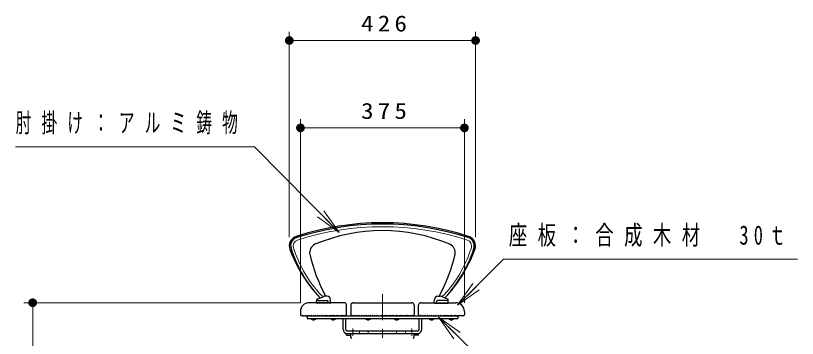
# Model space of a CAD drawing. Units: millimetres on the paper, scale 1:20. Extents: x -385 to 0, y 0 to 267.
# Drawn here: x -152.8 to -63.4, y 132.4 to 169.3 of the extents above; entities that cross this region are included whole.
import ezdxf

# ---------------------------------------------------------------- set-up
doc = ezdxf.new("R2010")
doc.units = ezdxf.units.MM
doc.linetypes.add('USER1', pattern=[4.5, 2.5, -2])
doc.linetypes.add('USER2', pattern=[6, 3, -1, 1, -1])
doc.layers.add('1_20', color=7, linetype='Continuous', lineweight=25)
doc.styles.add('ＭＳ ゴシック', font='')
doc.styles.get('ＭＳ ゴシック').set_extended_font_data('MS Gothic')

# ---------------------------------------------------------------- blocks, each defined once
blk = doc.blocks.new('filled_dot')
at = {"color": 0, "linetype": 'Continuous', "lineweight": -2, "const_width": 1.25}
blk.add_lwpolyline([(-0.625, 0, 1), (0.625, 0, 1)], format="xyb", close=True, dxfattribs=at)

msp = doc.modelspace()

# ---------------------------------------------------------------- linework, layer by layer
at = {"layer": '1_20', "lineweight": 13}
for p, q in [((-121.529, 143.94), (-121.529, 167.44)), ((-100.229, 143.94), (-100.229, 167.44)), ((-121.529, 166.44), (-100.229, 166.44)), ((-120.254, 136.44), (-120.254, 157.44)), ((-101.504, 136.44), (-101.504, 157.44)), ((-120.254, 156.44), (-101.504, 156.44)), ((-115.835, 144.487), (-117.943, 146.621)), ((-117.588, 146.973), (-115.835, 144.487)), ((-115.835, 144.487), (-118.299, 146.27)), ((-102.298, 136.154), (-100.53, 138.629)), ((-102.298, 136.154), (-100.176, 138.276)), ((-99.823, 137.922), (-102.298, 136.154)), ((-120.254, 136.44), (-151.879, 136.44)), ((-150.879, 116.44), (-150.879, 136.44)), ((-104.477, 134.787), (-102.343, 132.678)), ((-104.477, 134.787), (-101.992, 133.034)), ((-102.695, 132.323), (-104.477, 134.787))]:
    msp.add_line(p, q, dxfattribs=at)
at = {"layer": '1_20', "color": 110}
for p, q in [((-118.404, 136.454), (-118.391, 136.82)), ((-118.36, 136.865), (-117.594, 137.174)), ((-117.216, 137.203), (-117.445, 137.203)), ((-116.804, 136.454), (-116.816, 136.817)), ((-104.954, 136.454), (-104.941, 136.817)), ((-104.541, 137.203), (-104.313, 137.203)), ((-103.398, 136.865), (-104.163, 137.174)), ((-103.354, 136.454), (-103.367, 136.82)), ((-116.854, 136.403), (-118.354, 136.403)), ((-118.347, 136.703), (-117.186, 136.703)), ((-117.079, 136.403), (-117.086, 136.606)), ((-104.904, 136.403), (-103.404, 136.403)), ((-104.679, 136.403), (-104.672, 136.606)), ((-103.411, 136.703), (-104.572, 136.703))]:
    msp.add_line(p, q, dxfattribs=at)
at = {"layer": '1_20', "linetype": 'USER2', "lineweight": 13}
for p, q in [((-110.879, 116.44), (-110.879, 137.641)), ((-114.254, 133.509), (-114.254, 132.64)), ((-107.504, 133.509), (-107.504, 132.64))]:
    msp.add_line(p, q, dxfattribs=at)
at = {"layer": '1_20', "color": 3}
for p, q in [((-115.254, 136.44), (-119.254, 136.44)), ((-115.004, 135.09), (-115.004, 136.19)), ((-114.504, 136.19), (-114.504, 135.09)), ((-114.254, 136.44), (-107.504, 136.44)), ((-107.254, 136.19), (-107.254, 135.09)), ((-106.754, 135.09), (-106.754, 136.19)), ((-106.504, 136.44), (-102.504, 136.44)), ((-120.254, 135.44), (-120.254, 135.09)), ((-101.504, 135.44), (-101.504, 135.09)), ((-120.104, 134.94), (-120.06, 134.94)), ((-120.014, 134.986), (-120.06, 134.94)), ((-119.948, 134.94), (-119.993, 134.986)), ((-119.948, 134.94), (-119.81, 134.94)), ((-119.764, 134.986), (-119.81, 134.94)), ((-119.698, 134.94), (-119.743, 134.986)), ((-119.698, 134.94), (-119.56, 134.94)), ((-119.514, 134.986), (-119.56, 134.94)), ((-119.448, 134.94), (-119.493, 134.986)), ((-119.448, 134.94), (-119.31, 134.94)), ((-119.264, 134.986), (-119.31, 134.94)), ((-119.198, 134.94), (-119.243, 134.986)), ((-119.198, 134.94), (-119.06, 134.94)), ((-119.014, 134.986), (-119.06, 134.94)), ((-118.948, 134.94), (-118.993, 134.986)), ((-118.948, 134.94), (-118.81, 134.94)), ((-118.764, 134.986), (-118.81, 134.94)), ((-118.698, 134.94), (-118.743, 134.986)), ((-118.698, 134.94), (-118.56, 134.94)), ((-118.514, 134.986), (-118.56, 134.94)), ((-118.448, 134.94), (-118.493, 134.986)), ((-118.448, 134.94), (-118.31, 134.94)), ((-118.264, 134.986), (-118.31, 134.94)), ((-118.198, 134.94), (-118.243, 134.986)), ((-118.198, 134.94), (-118.06, 134.94)), ((-118.014, 134.986), (-118.06, 134.94)), ((-117.948, 134.94), (-117.993, 134.986)), ((-117.948, 134.94), (-117.81, 134.94)), ((-117.764, 134.986), (-117.81, 134.94)), ((-117.698, 134.94), (-117.743, 134.986)), ((-117.698, 134.94), (-117.629, 134.94)), ((-117.56, 134.94), (-117.629, 134.94)), ((-117.56, 134.94), (-117.514, 134.986)), ((-117.493, 134.986), (-117.448, 134.94)), ((-117.31, 134.94), (-117.448, 134.94)), ((-117.31, 134.94), (-117.264, 134.986)), ((-117.243, 134.986), (-117.198, 134.94)), ((-117.06, 134.94), (-117.198, 134.94)), ((-117.06, 134.94), (-117.014, 134.986)), ((-116.993, 134.986), (-116.948, 134.94)), ((-116.81, 134.94), (-116.948, 134.94)), ((-116.81, 134.94), (-116.764, 134.986)), ((-116.743, 134.986), (-116.698, 134.94)), ((-116.56, 134.94), (-116.698, 134.94)), ((-116.56, 134.94), (-116.514, 134.986)), ((-116.493, 134.986), (-116.448, 134.94)), ((-116.31, 134.94), (-116.448, 134.94)), ((-116.31, 134.94), (-116.264, 134.986)), ((-116.243, 134.986), (-116.198, 134.94)), ((-116.06, 134.94), (-116.198, 134.94)), ((-116.06, 134.94), (-116.014, 134.986)), ((-115.993, 134.986), (-115.948, 134.94)), ((-115.81, 134.94), (-115.948, 134.94)), ((-115.81, 134.94), (-115.764, 134.986)), ((-115.743, 134.986), (-115.698, 134.94)), ((-115.56, 134.94), (-115.698, 134.94)), ((-115.56, 134.94), (-115.514, 134.986)), ((-115.493, 134.986), (-115.448, 134.94)), ((-115.31, 134.94), (-115.448, 134.94)), ((-115.31, 134.94), (-115.264, 134.986)), ((-115.243, 134.986), (-115.198, 134.94)), ((-115.154, 134.94), (-115.198, 134.94)), ((-114.354, 134.94), (-114.31, 134.94)), ((-114.264, 134.986), (-114.31, 134.94)), ((-114.198, 134.94), (-114.243, 134.986)), ((-114.198, 134.94), (-114.06, 134.94)), ((-114.014, 134.986), (-114.06, 134.94)), ((-113.948, 134.94), (-113.993, 134.986)), ((-113.948, 134.94), (-113.81, 134.94)), ((-113.764, 134.986), (-113.81, 134.94)), ((-113.698, 134.94), (-113.743, 134.986)), ((-113.698, 134.94), (-113.56, 134.94)), ((-113.514, 134.986), (-113.56, 134.94)), ((-113.448, 134.94), (-113.493, 134.986)), ((-113.448, 134.94), (-113.31, 134.94)), ((-113.264, 134.986), (-113.31, 134.94)), ((-113.198, 134.94), (-113.243, 134.986)), ((-113.198, 134.94), (-113.06, 134.94)), ((-113.014, 134.986), (-113.06, 134.94)), ((-112.948, 134.94), (-112.993, 134.986)), ((-112.948, 134.94), (-112.81, 134.94)), ((-112.764, 134.986), (-112.81, 134.94)), ((-112.698, 134.94), (-112.743, 134.986)), ((-112.698, 134.94), (-112.56, 134.94)), ((-112.514, 134.986), (-112.56, 134.94)), ((-112.448, 134.94), (-112.493, 134.986)), ((-112.448, 134.94), (-112.31, 134.94)), ((-112.264, 134.986), (-112.31, 134.94)), ((-112.198, 134.94), (-112.243, 134.986)), ((-112.198, 134.94), (-112.06, 134.94)), ((-112.014, 134.986), (-112.06, 134.94)), ((-111.948, 134.94), (-111.993, 134.986)), ((-111.948, 134.94), (-111.81, 134.94)), ((-111.764, 134.986), (-111.81, 134.94)), ((-111.698, 134.94), (-111.743, 134.986)), ((-111.698, 134.94), (-111.56, 134.94)), ((-111.514, 134.986), (-111.56, 134.94)), ((-111.448, 134.94), (-111.493, 134.986)), ((-111.448, 134.94), (-111.31, 134.94)), ((-111.264, 134.986), (-111.31, 134.94)), ((-111.198, 134.94), (-111.243, 134.986)), ((-111.198, 134.94), (-111.06, 134.94)), ((-111.014, 134.986), (-111.06, 134.94)), ((-110.948, 134.94), (-110.993, 134.986)), ((-110.948, 134.94), (-110.879, 134.94)), ((-110.81, 134.94), (-110.879, 134.94)), ((-110.81, 134.94), (-110.764, 134.986)), ((-110.743, 134.986), (-110.698, 134.94)), ((-110.56, 134.94), (-110.698, 134.94)), ((-110.56, 134.94), (-110.514, 134.986)), ((-110.493, 134.986), (-110.448, 134.94)), ((-110.31, 134.94), (-110.448, 134.94)), ((-110.31, 134.94), (-110.264, 134.986)), ((-110.243, 134.986), (-110.198, 134.94)), ((-110.06, 134.94), (-110.198, 134.94)), ((-110.06, 134.94), (-110.014, 134.986)), ((-109.993, 134.986), (-109.948, 134.94)), ((-109.81, 134.94), (-109.948, 134.94)), ((-109.81, 134.94), (-109.764, 134.986)), ((-109.743, 134.986), (-109.698, 134.94)), ((-109.56, 134.94), (-109.698, 134.94)), ((-109.56, 134.94), (-109.514, 134.986)), ((-109.493, 134.986), (-109.448, 134.94)), ((-109.31, 134.94), (-109.448, 134.94)), ((-109.31, 134.94), (-109.264, 134.986)), ((-109.243, 134.986), (-109.198, 134.94)), ((-109.06, 134.94), (-109.198, 134.94)), ((-109.06, 134.94), (-109.014, 134.986)), ((-108.993, 134.986), (-108.948, 134.94)), ((-108.81, 134.94), (-108.948, 134.94)), ((-108.81, 134.94), (-108.764, 134.986)), ((-108.743, 134.986), (-108.698, 134.94)), ((-108.56, 134.94), (-108.698, 134.94)), ((-108.56, 134.94), (-108.514, 134.986)), ((-108.493, 134.986), (-108.448, 134.94)), ((-108.31, 134.94), (-108.448, 134.94)), ((-108.31, 134.94), (-108.264, 134.986)), ((-108.243, 134.986), (-108.198, 134.94)), ((-108.06, 134.94), (-108.198, 134.94)), ((-108.06, 134.94), (-108.014, 134.986)), ((-107.993, 134.986), (-107.948, 134.94)), ((-107.81, 134.94), (-107.948, 134.94)), ((-107.81, 134.94), (-107.764, 134.986)), ((-107.743, 134.986), (-107.698, 134.94)), ((-107.56, 134.94), (-107.698, 134.94)), ((-107.56, 134.94), (-107.514, 134.986)), ((-107.493, 134.986), (-107.448, 134.94)), ((-107.404, 134.94), (-107.448, 134.94)), ((-106.604, 134.94), (-106.56, 134.94)), ((-106.514, 134.986), (-106.56, 134.94)), ((-106.448, 134.94), (-106.493, 134.986)), ((-106.448, 134.94), (-106.31, 134.94)), ((-106.264, 134.986), (-106.31, 134.94)), ((-106.198, 134.94), (-106.243, 134.986)), ((-106.198, 134.94), (-106.06, 134.94)), ((-106.014, 134.986), (-106.06, 134.94)), ((-105.948, 134.94), (-105.993, 134.986)), ((-105.948, 134.94), (-105.81, 134.94)), ((-105.764, 134.986), (-105.81, 134.94)), ((-105.698, 134.94), (-105.743, 134.986)), ((-105.698, 134.94), (-105.56, 134.94)), ((-105.514, 134.986), (-105.56, 134.94)), ((-105.448, 134.94), (-105.493, 134.986)), ((-105.448, 134.94), (-105.31, 134.94)), ((-105.264, 134.986), (-105.31, 134.94)), ((-105.198, 134.94), (-105.243, 134.986)), ((-105.198, 134.94), (-105.06, 134.94)), ((-105.014, 134.986), (-105.06, 134.94)), ((-104.948, 134.94), (-104.993, 134.986)), ((-104.948, 134.94), (-104.81, 134.94)), ((-104.764, 134.986), (-104.81, 134.94)), ((-104.698, 134.94), (-104.743, 134.986)), ((-104.698, 134.94), (-104.56, 134.94)), ((-104.514, 134.986), (-104.56, 134.94)), ((-104.448, 134.94), (-104.493, 134.986)), ((-104.448, 134.94), (-104.31, 134.94)), ((-104.264, 134.986), (-104.31, 134.94)), ((-104.198, 134.94), (-104.243, 134.986)), ((-104.198, 134.94), (-104.129, 134.94)), ((-104.06, 134.94), (-104.129, 134.94)), ((-104.06, 134.94), (-104.014, 134.986)), ((-103.993, 134.986), (-103.948, 134.94)), ((-103.81, 134.94), (-103.948, 134.94)), ((-103.81, 134.94), (-103.764, 134.986)), ((-103.743, 134.986), (-103.698, 134.94)), ((-103.56, 134.94), (-103.698, 134.94)), ((-103.56, 134.94), (-103.514, 134.986)), ((-103.493, 134.986), (-103.448, 134.94)), ((-103.31, 134.94), (-103.448, 134.94)), ((-103.31, 134.94), (-103.264, 134.986)), ((-103.243, 134.986), (-103.198, 134.94)), ((-103.06, 134.94), (-103.198, 134.94)), ((-103.06, 134.94), (-103.014, 134.986)), ((-102.993, 134.986), (-102.948, 134.94)), ((-102.81, 134.94), (-102.948, 134.94)), ((-102.81, 134.94), (-102.764, 134.986)), ((-102.743, 134.986), (-102.698, 134.94)), ((-102.56, 134.94), (-102.698, 134.94)), ((-102.56, 134.94), (-102.514, 134.986)), ((-102.493, 134.986), (-102.448, 134.94)), ((-102.31, 134.94), (-102.448, 134.94)), ((-102.31, 134.94), (-102.264, 134.986)), ((-102.243, 134.986), (-102.198, 134.94)), ((-102.06, 134.94), (-102.198, 134.94)), ((-102.06, 134.94), (-102.014, 134.986)), ((-101.993, 134.986), (-101.948, 134.94)), ((-101.81, 134.94), (-101.948, 134.94)), ((-101.81, 134.94), (-101.764, 134.986)), ((-101.743, 134.986), (-101.698, 134.94)), ((-101.654, 134.94), (-101.698, 134.94))]:
    msp.add_line(p, q, dxfattribs=at)
at = {"layer": '1_20'}
for p, q in [((-119.504, 134.94), (-119.504, 134.64)), ((-119.504, 134.94), (-102.254, 134.94)), ((-119.504, 134.64), (-102.254, 134.64)), ((-119.049, 134.64), (-119.049, 134.615)), ((-119.049, 134.64), (-118.459, 134.64)), ((-119.049, 134.615), (-118.459, 134.615)), ((-118.459, 134.64), (-118.459, 134.615)), ((-116.799, 134.64), (-116.799, 134.615)), ((-116.799, 134.64), (-116.209, 134.64)), ((-116.799, 134.615), (-116.209, 134.615)), ((-116.209, 134.64), (-116.209, 134.615)), ((-115.379, 133.39), (-115.379, 134.64)), ((-115.079, 133.39), (-115.079, 134.64)), ((-112.799, 134.64), (-112.799, 134.615)), ((-112.799, 134.64), (-112.209, 134.64)), ((-112.799, 134.615), (-112.209, 134.615)), ((-112.209, 134.64), (-112.209, 134.615)), ((-109.549, 134.64), (-109.549, 134.615)), ((-109.549, 134.64), (-108.959, 134.64)), ((-109.549, 134.615), (-108.959, 134.615)), ((-108.959, 134.64), (-108.959, 134.615)), ((-106.679, 133.39), (-106.679, 134.64)), ((-106.379, 133.39), (-106.379, 134.64)), ((-105.549, 134.64), (-105.549, 134.615)), ((-105.549, 134.64), (-104.959, 134.64)), ((-105.549, 134.615), (-104.959, 134.615)), ((-104.959, 134.64), (-104.959, 134.615)), ((-103.299, 134.64), (-103.299, 134.615)), ((-103.299, 134.64), (-102.709, 134.64)), ((-103.299, 134.615), (-102.709, 134.615)), ((-102.709, 134.64), (-102.709, 134.615)), ((-102.254, 134.94), (-102.254, 134.64)), ((-114.929, 133.24), (-106.829, 133.24)), ((-115.004, 132.94), (-106.754, 132.94))]:
    msp.add_line(p, q, dxfattribs=at)
at = {"layer": '1_20', "linetype": 'USER1', "lineweight": 13}
for p, q in [((-113.504, 132.94), (-113.504, 133.24)), ((-112.504, 132.94), (-112.504, 133.24)), ((-109.254, 132.94), (-109.254, 133.24)), ((-108.254, 132.94), (-108.254, 133.24))]:
    msp.add_line(p, q, dxfattribs=at)
at = {"layer": '1_20', "color": 4}
for p, q in [((-115.004, 132.715), (-115.004, 132.94)), ((-115.004, 132.94), (-106.754, 132.94)), ((-115.004, 132.715), (-114.504, 132.715)), ((-114.504, 132.55), (-114.504, 132.94)), ((-107.254, 132.55), (-107.254, 132.94)), ((-106.754, 132.715), (-107.254, 132.715)), ((-106.754, 132.715), (-106.754, 132.94))]:
    msp.add_line(p, q, dxfattribs=at)
at = {"layer": '1_20', "lineweight": 13}
for points in [[(-115.835, 144.487), (-125.498, 154.265), (-152.827, 154.265)], [(-102.298, 136.154), (-97.045, 141.407), (-63.427, 141.407)], [(-104.477, 134.787), (-96.791, 127.19), (-69.468, 127.19)]]:
    msp.add_lwpolyline(points, dxfattribs=at)
at = {"layer": '1_20', "color": 110}
for centre, radius, start, end in [((-110.879, 113.607), 31.983, 72.05475, 107.94525), ((-110.879, 113.607), 31.833, 72.05475, 107.94525), ((-120.379, 142.94), 1.15, 107.94525, 200.35039), ((-110.879, 124.922), 19.768, 67.03158, 112.96842), ((-101.379, 142.94), 1.15, 339.64961, 72.05475), ((-120.379, 142.94), 1, 107.94525, 197.79469), ((-118.203, 142.202), 1, 112.96842, 192.69072), ((-103.555, 142.202), 1, 347.30928, 67.03158), ((-101.379, 142.94), 1, 342.20531, 72.05475), ((-105.987, 148.278), 16.5, 200.35039, 223.1286), ((-107.049, 147.219), 15, 197.79469, 222.94832), ((-114.709, 147.219), 15, 317.05168, 342.20531), ((-115.771, 148.278), 16.5, 316.8714, 339.64961), ((-101.13, 146.047), 18.5, 192.69072, 208.55868), ((-120.627, 146.047), 18.5, 331.44132, 347.30928), ((-118.341, 136.818), 0.05, 111.97029, 178), ((-117.445, 136.803), 0.4, 90, 111.97029), ((-117.216, 136.803), 0.4, 2, 90), ((-104.541, 136.803), 0.4, 90, 178), ((-104.313, 136.803), 0.4, 68.02971, 90), ((-103.417, 136.818), 0.05, 2, 68.02971), ((-118.354, 136.453), 0.05, 178, 270), ((-118.347, 136.653), 0.05, 90, 178), ((-117.186, 136.603), 0.1, 2, 90), ((-116.854, 136.453), 0.05, 270, 2), ((-104.904, 136.453), 0.05, 178, 270), ((-104.572, 136.603), 0.1, 90, 178), ((-103.411, 136.653), 0.05, 2, 90), ((-103.404, 136.453), 0.05, 270, 2)]:
    msp.add_arc(centre, radius, start, end, dxfattribs=at)
at = {"layer": '1_20', "color": 110, "lineweight": 13}
for centre, radius, start, end in [((-110.879, 113.607), 31.533, 72.05475, 107.94525), ((-120.379, 142.94), 0.7, 107.94525, 197.79469), ((-101.379, 142.94), 0.7, 342.20531, 72.05475), ((-107.049, 147.219), 14.7, 197.79469, 220.40139), ((-114.709, 147.219), 14.7, 319.59861, 342.20531), ((-115.768, 139.797), 3.25, 220.40139, 234.55074), ((-105.99, 139.797), 3.25, 305.44926, 319.59861)]:
    msp.add_arc(centre, radius, start, end, dxfattribs=at)
at = {"layer": '1_20', "color": 3}
for centre, radius, start, end in [((-119.254, 135.44), 1, 90, 180), ((-115.254, 136.19), 0.25, 0, 90), ((-114.254, 136.19), 0.25, 90, 180), ((-107.504, 136.19), 0.25, 0, 90), ((-106.504, 136.19), 0.25, 90, 180), ((-102.504, 135.44), 1, 0, 90), ((-120.104, 135.09), 0.15, 180, 270), ((-115.154, 135.09), 0.15, 270, 0), ((-114.354, 135.09), 0.15, 180, 270), ((-107.404, 135.09), 0.15, 270, 0), ((-106.604, 135.09), 0.15, 180, 270), ((-101.654, 135.09), 0.15, 270, 0), ((-120.004, 134.975), 0.015, 44.99999, 135.00001), ((-119.754, 134.975), 0.015, 44.99999, 135.00001), ((-119.504, 134.975), 0.015, 44.99999, 135.00001), ((-119.254, 134.975), 0.015, 44.99999, 135.00001), ((-119.004, 134.975), 0.015, 44.99999, 135.00001), ((-118.754, 134.975), 0.015, 44.99999, 135.00001), ((-118.504, 134.975), 0.015, 44.99999, 135.00001), ((-118.254, 134.975), 0.015, 44.99999, 135.00001), ((-118.004, 134.975), 0.015, 44.99999, 135.00001), ((-117.754, 134.975), 0.015, 44.99999, 135.00001), ((-117.504, 134.975), 0.015, 44.99999, 135.00001), ((-117.504, 134.975), 0.015, 44.99999, 135.00001), ((-117.254, 134.975), 0.015, 44.99999, 135.00001), ((-117.004, 134.975), 0.015, 44.99999, 135.00001), ((-116.754, 134.975), 0.015, 44.99999, 135.00001), ((-116.504, 134.975), 0.015, 44.99999, 135.00001), ((-116.254, 134.975), 0.015, 44.99999, 135.00001), ((-116.004, 134.975), 0.015, 44.99999, 135.00001), ((-115.754, 134.975), 0.015, 44.99999, 135.00001), ((-115.504, 134.975), 0.015, 44.99999, 135.00001), ((-115.254, 134.975), 0.015, 44.99999, 135.00001), ((-114.254, 134.975), 0.015, 44.99999, 135.00001), ((-114.004, 134.975), 0.015, 44.99999, 135.00001), ((-113.754, 134.975), 0.015, 44.99999, 135.00001), ((-113.504, 134.975), 0.015, 44.99999, 135.00001), ((-113.254, 134.975), 0.015, 44.99999, 135.00001), ((-113.004, 134.975), 0.015, 44.99999, 135.00001), ((-112.754, 134.975), 0.015, 44.99999, 135.00001), ((-112.504, 134.975), 0.015, 44.99999, 135.00001), ((-112.254, 134.975), 0.015, 44.99999, 135.00001), ((-112.004, 134.975), 0.015, 44.99999, 135.00001), ((-111.754, 134.975), 0.015, 44.99999, 135.00001), ((-111.504, 134.975), 0.015, 44.99999, 135.00001), ((-111.254, 134.975), 0.015, 44.99999, 135.00001), ((-111.004, 134.975), 0.015, 44.99999, 135.00001), ((-110.754, 134.975), 0.015, 44.99999, 135.00001), ((-110.754, 134.975), 0.015, 44.99999, 135.00001), ((-110.504, 134.975), 0.015, 44.99999, 135.00001), ((-110.254, 134.975), 0.015, 44.99999, 135.00001), ((-110.004, 134.975), 0.015, 44.99999, 135.00001), ((-109.754, 134.975), 0.015, 44.99999, 135.00001), ((-109.504, 134.975), 0.015, 44.99999, 135.00001), ((-109.254, 134.975), 0.015, 44.99999, 135.00001), ((-109.004, 134.975), 0.015, 44.99999, 135.00001), ((-108.754, 134.975), 0.015, 44.99999, 135.00001), ((-108.504, 134.975), 0.015, 44.99999, 135.00001), ((-108.254, 134.975), 0.015, 44.99999, 135.00001), ((-108.004, 134.975), 0.015, 44.99999, 135.00001), ((-107.754, 134.975), 0.015, 44.99999, 135.00001), ((-107.504, 134.975), 0.015, 44.99999, 135.00001), ((-106.504, 134.975), 0.015, 44.99999, 135.00001), ((-106.254, 134.975), 0.015, 44.99999, 135.00001), ((-106.004, 134.975), 0.015, 44.99999, 135.00001), ((-105.754, 134.975), 0.015, 44.99999, 135.00001), ((-105.504, 134.975), 0.015, 44.99999, 135.00001), ((-105.254, 134.975), 0.015, 44.99999, 135.00001), ((-105.004, 134.975), 0.015, 44.99999, 135.00001), ((-104.754, 134.975), 0.015, 44.99999, 135.00001), ((-104.504, 134.975), 0.015, 44.99999, 135.00001), ((-104.254, 134.975), 0.015, 44.99999, 135.00001), ((-104.254, 134.975), 0.015, 44.99999, 135.00001), ((-104.004, 134.975), 0.015, 44.99999, 135.00001), ((-103.754, 134.975), 0.015, 44.99999, 135.00001), ((-103.504, 134.975), 0.015, 44.99999, 135.00001), ((-103.254, 134.975), 0.015, 44.99999, 135.00001), ((-103.004, 134.975), 0.015, 44.99999, 135.00001), ((-102.754, 134.975), 0.015, 44.99999, 135.00001), ((-102.504, 134.975), 0.015, 44.99999, 135.00001), ((-102.254, 134.975), 0.015, 44.99999, 135.00001), ((-102.004, 134.975), 0.015, 44.99999, 135.00001), ((-101.754, 134.975), 0.015, 44.99999, 135.00001)]:
    msp.add_arc(centre, radius, start, end, dxfattribs=at)
at = {"layer": '1_20'}
for centre, radius, start, end in [((-118.754, 134.885), 0.4, 222.43594, 317.56406), ((-116.504, 134.885), 0.4, 222.43594, 317.56406), ((-112.504, 134.885), 0.4, 222.43594, 317.56406), ((-109.254, 134.885), 0.4, 222.43594, 317.56406), ((-105.254, 134.885), 0.4, 222.43594, 317.56406), ((-103.004, 134.885), 0.4, 222.43594, 317.56406), ((-114.929, 133.39), 0.45, 180, 270), ((-114.929, 133.39), 0.15, 180, 270), ((-106.829, 133.39), 0.15, 270, 0), ((-106.829, 133.39), 0.45, 270, 0)]:
    msp.add_arc(centre, radius, start, end, dxfattribs=at)
at = {"layer": '1_20', "color": 4}
for centre, start, end in [((-114.254, 132.55), 180, 227.34267), ((-107.504, 132.55), 312.65733, 0)]:
    msp.add_arc(centre, 0.25, start, end, dxfattribs=at)

# ---------------------------------------------------------------- block references
at = {"layer": '1_20', "lineweight": 13, "xscale": 0.4, "yscale": 0.4}
for p in [(-121.529, 166.44), (-120.254, 156.44)]:
    msp.add_blockref('filled_dot', p, dxfattribs=at)
for p, rotation in [((-100.229, 166.44), 180), ((-101.504, 156.44), 180), ((-150.879, 136.44), 270)]:
    msp.add_blockref('filled_dot', p, dxfattribs=dict(at, rotation=rotation))

# ---------------------------------------------------------------- texts
at = {"layer": '1_20', "style": 'ＭＳ ゴシック'}
for s, insert, char_height, attachment_point in [('\\T1.33;\\W1.15;426', (-110.462, 167.44), 1.833, 8), ('\\T1.33;\\W1.15;375', (-110.462, 157.44), 1.833, 8), ('\\T1.64;\\W0.6;肘掛け：アルミ鋳物', (-152.827, 156.915), 2.199, 4), ('\\T1.57;\\W0.7;座板：合成木材\u300030ｔ', (-96.427, 144.057), 2.199, 4)]:
    msp.add_mtext(s, dxfattribs=dict(at, insert=insert, char_height=char_height, attachment_point=attachment_point))

doc.saveas('drawing.dxf')
